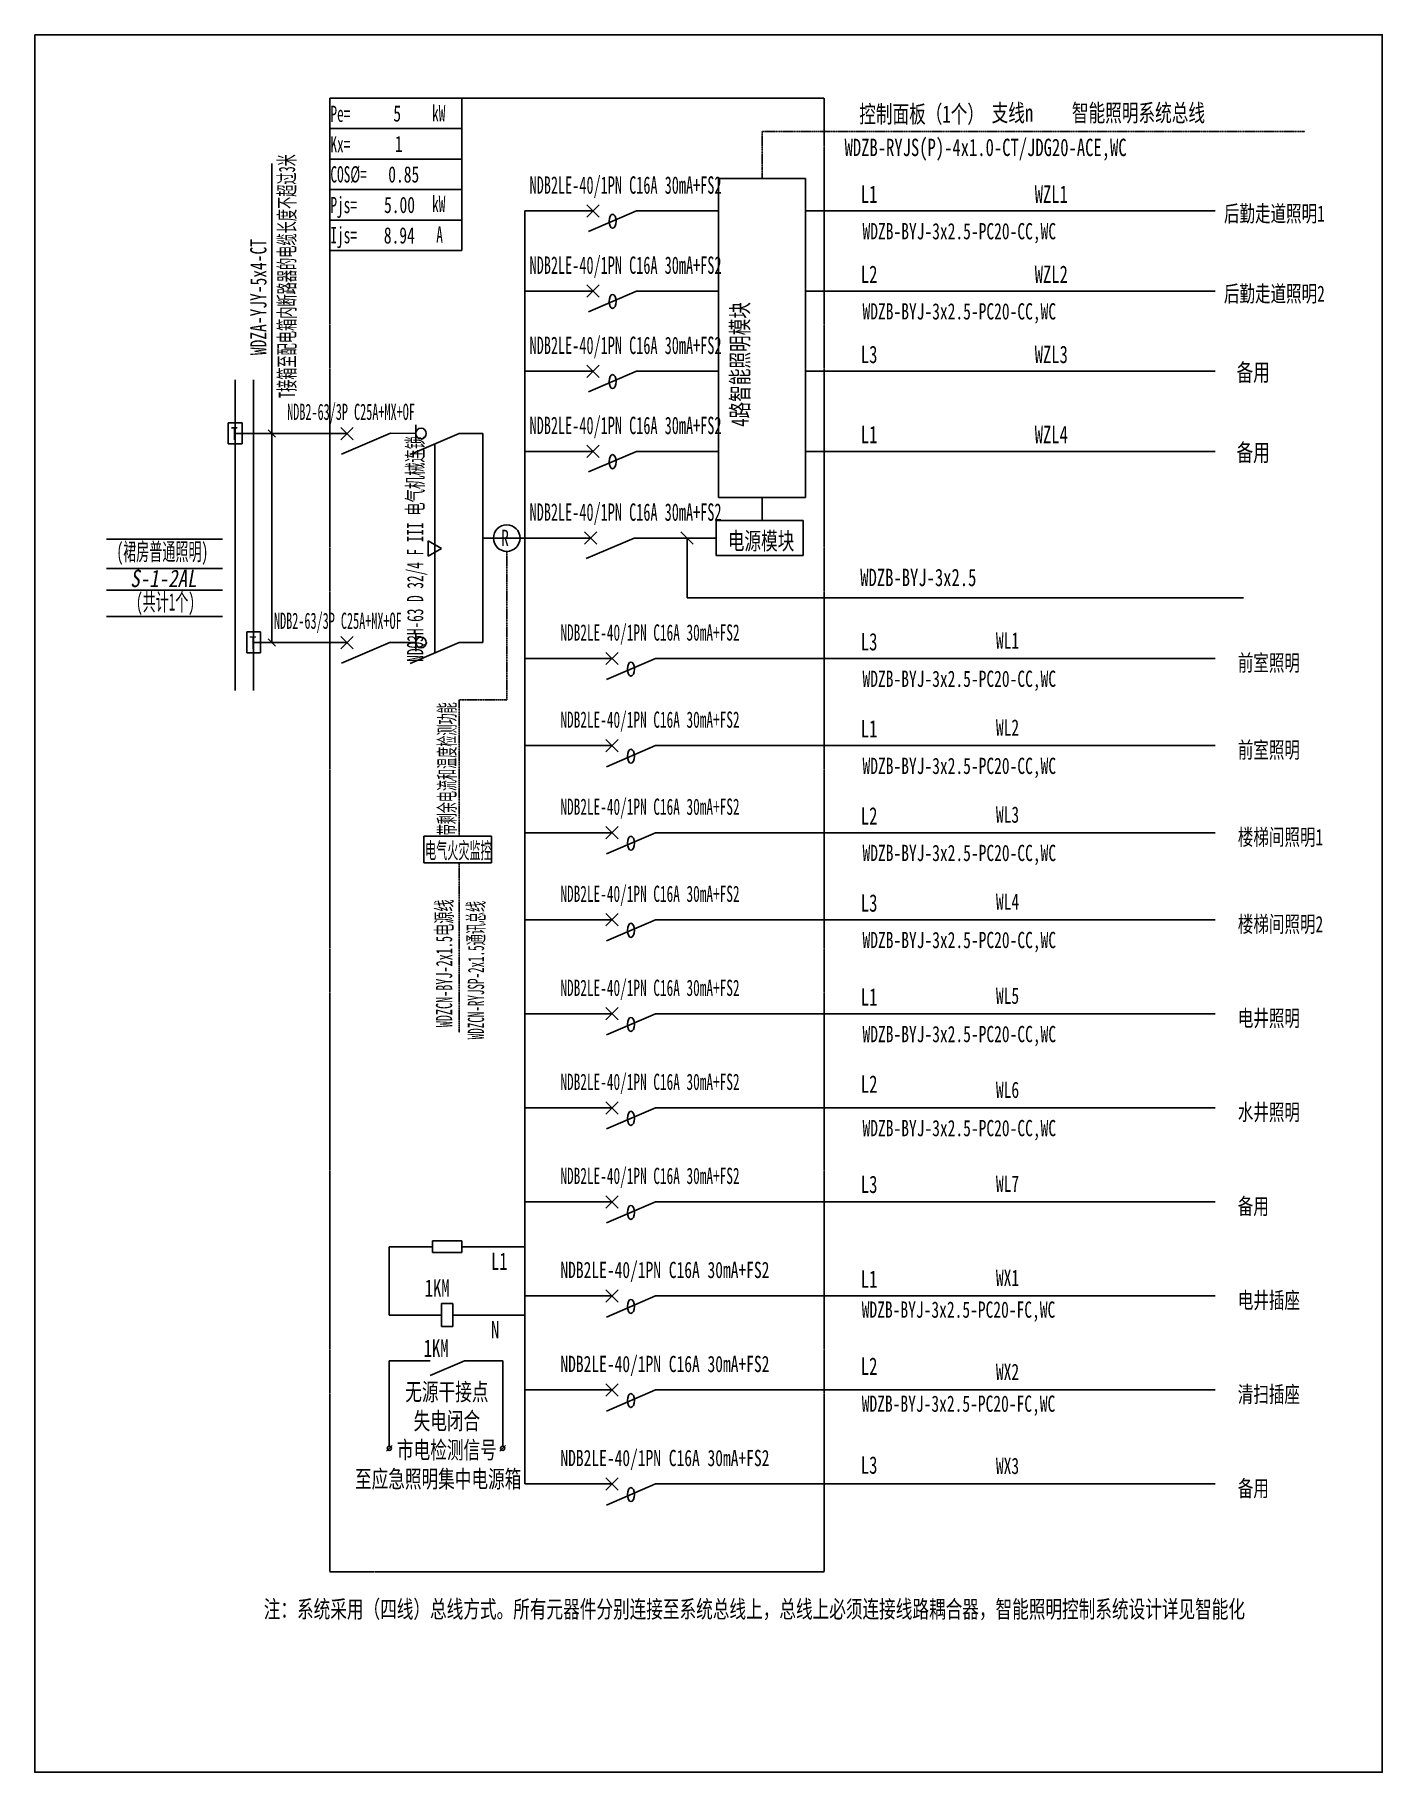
# Model space of a CAD drawing. Extents: x 235678 to 237707, y 363874 to 366490.
import ezdxf
from ezdxf.enums import TextEntityAlignment as Align

# ---------------------------------------------------------------- set-up
doc = ezdxf.new("R2010")
doc.units = 0
doc.header["$MEASUREMENT"] = 0
for name, pattern in [('DASH', [0.35, 0.25, -0.1]), ('DASHDOT', [1, 0.5, -0.25, 0, -0.25]), ('DASHDOT2', [0.5, 0.25, -0.125, 0, -0.125]), ('DASHED', [0.75, 0.5, -0.25])]:
    doc.linetypes.add(name, pattern=pattern)
for name, color, linetype in [('D_E_Eqpm(强电设备)', 100, 'Continuous'), ('D_E_Eqpm（强电设备）', 100, 'Continuous'), ('D_E_Text(强电文字)', 51, 'Continuous'), ('D_E_Text（强电文字）', 51, 'Continuous'), ('D_E_Wire(强电线缆)', 10, 'Continuous'), ('D_E_WireEm（强电应急照明线缆）', 10, 'DASHED'), ('D_E_Wire（强电线缆）', 10, 'Continuous'), ('D_El_Eqpm（弱电设备）', 100, 'Continuous'), ('D_El_Text（弱电文字）', 51, 'Continuous'), ('DQ-漏电火灾', 80, 'Continuous'), ('DQ_Eqpm', 100, 'Continuous'), ('E_E_Eqpm（强电设备）', 100, 'Continuous'), ('E_E_Wire（强电线缆）', 10, 'Continuous'), ('FL04GGFW_E72-配电箱系统图-塔楼部分$0$D_E_Text（强电文字）', 51, 'Continuous'), ('FL09U293_E72-地下室配电箱系统图$0$D_E_Eqpm（强电设备）', 100, 'Continuous'), ('系统图', 220, 'Continuous')]:
    doc.layers.add(name, color=color, linetype=linetype)
doc.styles.add('FL04GGFW_E72-配电箱系统图-塔楼部分$0$电气', font='', dxfattribs={"width": 0.7})
doc.styles.add('电气', font='', dxfattribs={"width": 0.7})
doc.styles.add('电气箱', font='simhei.ttf', dxfattribs={"width": 0.8, "oblique": 10})
doc.styles.get('FL04GGFW_E72-配电箱系统图-塔楼部分$0$电气').set_extended_font_data('SimSun')
doc.styles.get('电气').set_extended_font_data('SimSun')

msp = doc.modelspace()

# ---------------------------------------------------------------- linework, layer by layer
at = {"linetype": 'DASHED'}
for p, q in [((236122.8, 366394.5, 0), (236866.7, 366394.5, 0)), ((236122.8, 364175.5, 0), (236122.8, 366394.5, 0)), ((236866.7, 366394.5, 0), (236866.7, 364175.5, 0)), ((236866.7, 364175.5, 0), (236122.8, 364175.5, 0))]:
    msp.add_line(p, q, dxfattribs=at)
for p, q in [((235786.4, 365730.4, 0), (235961.3, 365730.4, 0)), ((235786.4, 365686.4, 0), (235961.3, 365686.4, 0)), ((235786.4, 365653.6, 0), (235961.3, 365653.6, 0)), ((235786.4, 365614, 0), (235961.3, 365614, 0))]:
    msp.add_line(p, q)
at = {"layer": 'D_E_Eqpm(强电设备)'}
for p, q in [((236139.4, 365880.3, 0), (236158, 365898.9, 0)), ((236158, 365880.3, 0), (236139.4, 365898.9, 0)), ((236139.4, 365565.6, 0), (236158, 365584.2, 0)), ((236158, 365565.6, 0), (236139.4, 365584.2, 0))]:
    msp.add_line(p, q, dxfattribs=at)
at = {"layer": 'D_E_Eqpm（强电设备）'}
for p, q in [((236838.9, 366273.5, 0), (236707.8, 366273.5, 0)), ((236707.8, 366273.5, 0), (236707.8, 365793.2, 0)), ((236838.9, 365793.2, 0), (236838.9, 366273.5, 0)), ((236252, 365876.5, 0), (236252, 365902.7, 0)), ((236317.6, 365889.6, 0), (236243.6, 365857.9, 0)), ((236707.8, 365793.2, 0), (236838.9, 365793.2, 0)), ((236704.3, 365758.5, 0), (236835.5, 365758.5, 0)), ((236704.3, 365706, 0), (236704.3, 365758.5, 0)), ((236835.5, 365758.5, 0), (236835.5, 365706, 0)), ((236290.7, 365716.4, 0), (236270.5, 365728.1, 0)), ((236270.5, 365728.1, 0), (236270.5, 365704.7, 0)), ((236270.5, 365704.7, 0), (236290.7, 365716.4, 0)), ((236835.5, 365706, 0), (236704.3, 365706, 0)), ((236252, 365561.8, 0), (236252, 365588, 0)), ((236317.6, 365574.9, 0), (236243.6, 365543.2, 0)), ((236538.2, 365541.6, 0), (236556.7, 365560.1, 0)), ((236556.7, 365541.6, 0), (236538.2, 365560.1, 0)), ((236613, 365550.8, 0), (236539, 365519.1, 0)), ((236538.2, 365410.4, 0), (236556.7, 365429, 0)), ((236556.7, 365410.4, 0), (236538.2, 365429, 0)), ((236613, 365419.7, 0), (236539, 365388, 0)), ((236538.2, 365279.3, 0), (236556.7, 365297.9, 0)), ((236556.7, 365279.3, 0), (236538.2, 365297.9, 0)), ((236613, 365288.6, 0), (236539, 365256.9, 0)), ((236538.2, 365148.2, 0), (236556.7, 365166.7, 0)), ((236556.7, 365148.2, 0), (236538.2, 365166.7, 0)), ((236613, 365157.5, 0), (236539, 365125.8, 0)), ((236538.2, 365006.6, 0), (236556.7, 365025.2, 0)), ((236556.7, 365006.6, 0), (236538.2, 365025.2, 0)), ((236613, 365015.9, 0), (236539, 364984.2, 0)), ((236538.2, 364865, 0), (236556.7, 364883.6, 0)), ((236556.7, 364865, 0), (236538.2, 364883.6, 0)), ((236613, 364874.3, 0), (236539, 364842.6, 0)), ((236538.2, 364723.5, 0), (236556.7, 364742, 0)), ((236556.7, 364723.5, 0), (236538.2, 364742, 0)), ((236613, 364732.7, 0), (236539, 364701, 0)), ((236277.5, 364674, 0), (236321.2, 364674, 0)), ((236277.5, 364656.5, 0), (236277.5, 364674, 0)), ((236321.2, 364674, 0), (236321.2, 364656.5, 0)), ((236321.2, 364656.5, 0), (236277.5, 364656.5, 0)), ((236538.2, 364581.9, 0), (236556.7, 364600.4, 0)), ((236556.7, 364581.9, 0), (236538.2, 364600.4, 0)), ((236308.1, 364579.9, 0), (236290.6, 364579.9, 0)), ((236290.6, 364579.9, 0), (236290.6, 364544.9, 0)), ((236308.1, 364544.9, 0), (236308.1, 364579.9, 0)), ((236613, 364591.2, 0), (236539, 364559.4, 0)), ((236290.6, 364544.9, 0), (236308.1, 364544.9, 0)), ((236325.2, 364493.5, 0), (236273.6, 364471.4, 0)), ((236538.2, 364440.3, 0), (236556.7, 364458.8, 0)), ((236556.7, 364440.3, 0), (236538.2, 364458.8, 0)), ((236613, 364449.6, 0), (236539, 364417.8, 0)), ((236208, 364357.5, 0), (236216.3, 364365.9, 0)), ((236378.8, 364357.5, 0), (236387.1, 364365.9, 0)), ((236538.2, 364298.7, 0), (236556.7, 364317.3, 0)), ((236556.7, 364298.7, 0), (236538.2, 364317.3, 0)), ((236613, 364308, 0), (236539, 364276.3, 0))]:
    msp.add_line(p, q, dxfattribs=at)
at = {"layer": 'D_E_Eqpm（强电设备）', "linetype": 'DASH'}
msp.add_line((236280.6, 365559, 0), (236280.6, 365873.7, 0), dxfattribs=at)
at = {"layer": 'D_E_Eqpm（强电设备）'}
for centre, radius in [((236260, 365889.6, 0), 7.97), ((236260, 365574.9, 0), 7.97), ((236212.2, 364361.7, 0), 3.14), ((236383, 364361.7, 0), 3.14)]:
    msp.add_circle(centre, radius, dxfattribs=at)
for centre in [(236548.4, 366209.2, 0), (236548.4, 366088.5, 0), (236548.4, 365967.9, 0), (236548.4, 365847.2, 0), (236576, 365535, 0), (236576, 365403.8, 0), (236576, 365272.7, 0), (236576, 365141.6, 0), (236576, 365000, 0), (236576, 364858.5, 0), (236576, 364716.9, 0), (236576, 364575.3, 0), (236576, 364433.7, 0), (236576, 364292.1, 0)]:
    msp.add_ellipse(centre, major_axis=(0, 10.6), ratio=0.500475, dxfattribs=at)
at = {"layer": 'D_E_Text(强电文字)', "color": 51}
for p, q in [((236035.6, 365574.9, 0), (236035.6, 366296.1, 0)), ((236030.1, 365895, 0), (236041, 365884.1, 0)), ((236030.1, 365580.4, 0), (236041, 365569.4, 0))]:
    msp.add_line(p, q, dxfattribs=at)
at = {"layer": 'D_E_Text（强电文字）'}
for p, q in [((236122.8, 366394.5, 0), (236321.6, 366394.5, 0)), ((236122.8, 366394.5, 0), (236122.8, 366165, 0)), ((236321.6, 366394.5, 0), (236321.6, 366165, 0)), ((236122.8, 366348.6, 0), (236321.6, 366348.6, 0)), ((236122.8, 366302.7, 0), (236321.6, 366302.7, 0)), ((236122.8, 366256.8, 0), (236321.6, 366256.8, 0)), ((236122.8, 366210.9, 0), (236321.6, 366210.9, 0)), ((236122.8, 366165, 0), (236321.6, 366165, 0))]:
    msp.add_line(p, q, dxfattribs=at)
at = {"layer": 'D_E_Wire(强电线缆)'}
for p, q in [((236416.3, 364308, 0), (236416.3, 366224.7, 0)), ((235980.1, 365502.7, 0), (235980.1, 365970.5, 0)), ((235980.1, 365889.6, 0), (236148.7, 365889.6, 0))]:
    msp.add_line(p, q, dxfattribs=at)
at = {"layer": 'D_E_Wire(强电线缆)', "color": 10}
for p, q in [((236416.3, 366224.7, 0), (236519, 366224.7, 0)), ((236584.6, 366224.7, 0), (236707.8, 366224.7, 0)), ((236838.9, 366224.7, 0), (237455.6, 366224.7, 0)), ((236416.3, 366104, 0), (236519, 366104, 0)), ((236584.6, 366104, 0), (236707.8, 366104, 0)), ((236838.9, 366104, 0), (237455.6, 366104, 0)), ((236416.3, 365983.4, 0), (236519, 365983.4, 0)), ((236584.6, 365983.4, 0), (236707.8, 365983.4, 0)), ((236838.9, 365983.4, 0), (237455.6, 365983.4, 0)), ((236416.3, 365862.7, 0), (236519, 365862.7, 0)), ((236584.6, 365862.7, 0), (236707.8, 365862.7, 0)), ((236838.9, 365862.7, 0), (237455.6, 365862.7, 0)), ((236416.3, 365732.2, 0), (236515.6, 365732.2, 0)), ((236581.1, 365732.2, 0), (236704.3, 365732.2, 0)), ((236613, 365157.5, 0), (236827.1, 365157.5, 0)), ((236827.1, 365157.5, 0), (237455.6, 365157.5, 0))]:
    msp.add_line(p, q, dxfattribs=at)
at = {"layer": 'D_E_Wire(强电线缆)', "linetype": 'DASH'}
for p, q in [((236008, 365502.7, 0), (236008, 365970.5, 0)), ((236008, 365574.9, 0), (236148.7, 365574.9, 0))]:
    msp.add_line(p, q, dxfattribs=at)
at = {"layer": 'D_E_WireEm（强电应急照明线缆）'}
msp.add_line((236252, 365574.9, 0), (236212.9, 365574.9, 0), dxfattribs=at)
at = {"layer": 'D_E_Wire（强电线缆）', "linetype": 'DASHDOT2'}
for p, q in [((236773.3, 366344.3, 0), (237590.3, 366344.3, 0)), ((236773.3, 366273.5, 0), (236773.3, 366344.3, 0))]:
    msp.add_line(p, q, dxfattribs=at)
at = {"layer": 'D_E_Wire（强电线缆）'}
for p, q in [((236214, 365890.1, 0), (236252, 365889.6, 0)), ((236317.6, 365889.6, 0), (236353, 365889.6, 0)), ((236353, 365574.9, 0), (236353, 365889.6, 0)), ((236353, 365732.2, 0), (236416.3, 365732.2, 0)), ((236317.6, 365574.9, 0), (236353, 365574.9, 0)), ((236416.3, 365550.8, 0), (236547.4, 365550.8, 0)), ((236613, 365550.8, 0), (237455.6, 365550.8, 0)), ((236416.3, 365419.7, 0), (236547.4, 365419.7, 0)), ((236613, 365419.7, 0), (237455.6, 365419.7, 0)), ((236416.3, 365288.6, 0), (236547.4, 365288.6, 0)), ((236613, 365288.6, 0), (237455.6, 365288.6, 0)), ((236416.3, 365157.5, 0), (236547.4, 365157.5, 0)), ((236416.3, 365015.9, 0), (236547.4, 365015.9, 0)), ((236613, 365015.9, 0), (237455.6, 365015.9, 0)), ((236416.3, 364874.3, 0), (236547.4, 364874.3, 0)), ((236613, 364874.3, 0), (237455.6, 364874.3, 0)), ((236416.3, 364732.7, 0), (236547.4, 364732.7, 0)), ((236613, 364732.7, 0), (237455.6, 364732.7, 0)), ((236416.3, 364591.2, 0), (236547.4, 364591.2, 0)), ((236613, 364591.2, 0), (237455.6, 364591.2, 0)), ((236416.3, 364449.6, 0), (236547.4, 364449.6, 0)), ((236613, 364449.6, 0), (237455.6, 364449.6, 0)), ((236416.3, 364308, 0), (236547.4, 364308, 0)), ((236613, 364308, 0), (237455.6, 364308, 0))]:
    msp.add_line(p, q, dxfattribs=at)
at = {"layer": 'D_E_Wire（强电线缆）', "ltscale": 3.5}
for p, q in [((236212.2, 364665.3, 0), (236277.5, 364665.3, 0)), ((236212.2, 364665.3, 0), (236212.2, 364562.4, 0)), ((236321.2, 364665.3, 0), (236416.3, 364665.3, 0)), ((236290.6, 364562.4, 0), (236212.2, 364562.4, 0)), ((236416.3, 364562.4, 0), (236308.1, 364562.4, 0)), ((236212.2, 364493.5, 0), (236273.6, 364493.5, 0)), ((236212.2, 364493.5, 0), (236212.2, 364364.9, 0)), ((236325.2, 364493.5, 0), (236383, 364493.5, 0)), ((236383, 364493.5, 0), (236383, 364364.9, 0))]:
    msp.add_line(p, q, dxfattribs=at)
at = {"layer": 'D_El_Eqpm（弱电设备）', "color": 3}
for p, q in [((236264.2, 365283.2, 0), (236366.3, 365283.2, 0)), ((236264.2, 365243.1, 0), (236264.2, 365283.2, 0)), ((236366.3, 365283.2, 0), (236366.3, 365243.1, 0)), ((236366.3, 365243.1, 0), (236264.2, 365243.1, 0)), ((236366.3, 365243.1, 0), (236264.2, 365243.1, 0))]:
    msp.add_line(p, q, dxfattribs=at)
at = {"layer": 'DQ-漏电火灾', "linetype": 'DASHDOT', "ltscale": 0.5}
for p, q in [((236389, 365712.2, 0), (236389, 365488.8, 0)), ((236317.4, 365488.8, 0), (236317.4, 365283.2, 0)), ((236317.4, 365488.8, 0), (236389, 365488.8, 0)), ((236317.4, 364987.7, 0), (236317.4, 365243.1, 0))]:
    msp.add_line(p, q, dxfattribs=at)
at = {"layer": 'DQ-漏电火灾', "color": 3}
msp.add_circle((236389, 365732.2, 0), 20, dxfattribs=at)
at = {"layer": 'DQ_Eqpm'}
for p, q in [((235990.6, 365905.6, 0), (235969.6, 365905.6, 0)), ((235969.6, 365905.6, 0), (235969.6, 365874.2, 0)), ((235990.6, 365874.2, 0), (235990.6, 365905.6, 0)), ((235969.6, 365874.2, 0), (235990.6, 365874.2, 0)), ((236018.5, 365591, 0), (235997.6, 365591, 0)), ((235997.6, 365591, 0), (235997.6, 365559.5, 0)), ((236018.5, 365559.5, 0), (236018.5, 365591, 0)), ((235997.6, 365559.5, 0), (236018.5, 365559.5, 0))]:
    msp.add_line(p, q, dxfattribs=at)
at = {"layer": 'E_E_Eqpm（强电设备）', "color": 100}
for p, q in [((236509.7, 366215.4, 0), (236528.3, 366233.9, 0)), ((236528.3, 366215.4, 0), (236509.7, 366233.9, 0)), ((236512.2, 366193.7, 0), (236584.6, 366224.7, 0)), ((236509.7, 366094.8, 0), (236528.3, 366113.3, 0)), ((236528.3, 366094.8, 0), (236509.7, 366113.3, 0)), ((236512.2, 366073, 0), (236584.6, 366104, 0)), ((236509.7, 365974.1, 0), (236528.3, 365992.6, 0)), ((236528.3, 365974.1, 0), (236509.7, 365992.6, 0)), ((236512.2, 365952.4, 0), (236584.6, 365983.4, 0)), ((236509.7, 365853.4, 0), (236528.3, 365872, 0)), ((236528.3, 365853.4, 0), (236509.7, 365872, 0)), ((236512.2, 365831.7, 0), (236584.6, 365862.7, 0)), ((236506.3, 365723, 0), (236524.8, 365741.5, 0)), ((236524.8, 365723, 0), (236506.3, 365741.5, 0)), ((236508.8, 365701.2, 0), (236581.1, 365732.2, 0))]:
    msp.add_line(p, q, dxfattribs=at)
at = {"layer": 'E_E_Wire（强电线缆）'}
msp.add_line((236773.3, 365793.2, 0), (236773.3, 365758.5, 0), dxfattribs=at)
at = {"layer": 'FL04GGFW_E72-配电箱系统图-塔楼部分$0$D_E_Text（强电文字）'}
for p, q in [((236669.7, 365723, 0), (236651.1, 365741.5, 0)), ((236660.4, 365732.2, 0), (236660.4, 365642.4, 0)), ((236660.4, 365642.4, 0), (237498.1, 365642.4, 0))]:
    msp.add_line(p, q, dxfattribs=at)
at = {"layer": 'FL09U293_E72-地下室配电箱系统图$0$D_E_Eqpm（强电设备）'}
for p, q in [((236214, 365890.1, 0), (236140.2, 365858.4, 0)), ((236214, 365575.4, 0), (236140.2, 365543.8, 0))]:
    msp.add_line(p, q, dxfattribs=at)
at = {"layer": '系统图', "ltscale": 9973.992009}
msp.add_lwpolyline([(235678.5, 366490), (237707, 366490), (237707, 363874), (235678.5, 363874)], close=True, dxfattribs=at)

# ---------------------------------------------------------------- texts
at = {"layer": 'D_E_Text(强电文字)', "color": 51, "style": '电气'}
for s, width, p in [('T接箱至配电箱内断路器的电缆长度不超过3米', 0.55, (236070.3, 365943.1, 0)), ('WDZA-YJY-5x4-CT', 0.7, (236027.3, 366007.6, 0))]:
    msp.add_text(s, height=24.475, rotation=90, dxfattribs=dict(at, width=width)).set_placement(p)
at = {"layer": 'D_E_Text(强电文字)', "style": 'FL04GGFW_E72-配电箱系统图-塔楼部分$0$电气', "width": 0.6}
for p in [(236567.9, 366250.6, 0), (236567.9, 366130, 0), (236567.9, 366009.3, 0), (236567.9, 365888.7, 0), (236567.9, 365758.2, 0)]:
    msp.add_text('NDB2LE-40/1PN C16A 30mA+FS2', height=26.223, dxfattribs=at).set_placement(p, align=Align.CENTER)
at = {"layer": 'D_E_Text(强电文字)', "color": 51, "style": 'FL04GGFW_E72-配电箱系统图-塔楼部分$0$电气', "width": 0.7}
for s, p in [('L1', (236922.1, 366236.9, 0)), ('L2', (236922.1, 366116.3, 0)), ('L3', (236922.1, 365995.6, 0)), ('L1', (236922.1, 365875, 0)), ('L3', (236922.1, 365563.1, 0)), ('L1', (236922.1, 365432, 0)), ('L2', (236922.1, 365300.8, 0)), ('L3', (236922.1, 365169.7, 0)), ('L1', (236922.1, 365028.2, 0)), ('L2', (236922.1, 364897, 0)), ('L3', (236922.1, 364746.1, 0)), ('L1', (236922.1, 364603.4, 0)), ('L2', (236922.1, 364472.3, 0)), ('L3', (236922.1, 364323.4, 0))]:
    msp.add_text(s, height=26.22, dxfattribs=at).set_placement(p)
at = {"layer": 'D_E_Text(强电文字)', "style": 'FL04GGFW_E72-配电箱系统图-塔楼部分$0$电气', "width": 0.7}
for s, height, p in [('WZL1', 26.22, (237183.8, 366236.9, 0)), ('WDZB-BYJ-3x2.5-PC20-CC,WC', 24.475, (236924.6, 366182, 0)), ('WZL2', 26.22, (237183.8, 366116.3, 0)), ('WDZB-BYJ-3x2.5-PC20-CC,WC', 24.475, (236924.6, 366061.3, 0)), ('WZL3', 26.22, (237183.8, 365995.6, 0)), ('WZL4', 26.22, (237183.8, 365875, 0)), ('WDZB-BYJ-3x2.5', 26.223, (236921.2, 365659.8, 0)), ('WDZB-BYJ-3x2.5-PC20-CC,WC', 24.475, (236924.6, 365508.1, 0)), ('WDZB-BYJ-3x2.5-PC20-CC,WC', 24.475, (236924.6, 365377, 0)), ('WDZB-BYJ-3x2.5-PC20-CC,WC', 24.475, (236924.6, 365245.9, 0)), ('WDZB-BYJ-3x2.5-PC20-CC,WC', 24.475, (236924.6, 365114.8, 0)), ('WDZB-BYJ-3x2.5-PC20-CC,WC', 24.475, (236924.6, 364973.2, 0)), ('WDZB-BYJ-3x2.5-PC20-CC,WC', 24.475, (236924.6, 364831.6, 0)), ('注：系统采用（四线）总线方式。所有元器件分别连接至系统总线上，总线上必须连接线路耦合器，智能照明控制系统设计详见智能化', 26.223, (236023.2, 364106.5, 0))]:
    msp.add_text(s, height=height, dxfattribs=at).set_placement(p)
at = {"layer": 'D_E_Text(强电文字)', "color": 51, "style": '电气', "width": 0.7}
for p in [(237512.7, 365968.6, 0), (237512.7, 365847.9, 0)]:
    msp.add_text('备用', height=26.22, dxfattribs=at).set_placement(p, align=Align.CENTER)
at = {"layer": 'D_E_Text（强电文字）', "linetype": 'Continuous', "style": '电气', "width": 0.6}
for s, height, p in [('Pe=', 24.48, (236123.6, 366358.8, 0)), ('kW', 24.48, (236276.6, 366359.6, 0)), ('Kx=', 24.48, (236123.6, 366312.8, 0)), ('COS%%C=', 24.48, (236123.6, 366267.6, 0)), ('Pjs=', 24.48, (236123.6, 366221.4, 0)), ('kW', 24.48, (236276.6, 366223, 0)), ('Ijs=', 24.48, (236123.6, 366176, 0)), ('A', 24.5, (236282.9, 366177, 0))]:
    msp.add_text(s, height=height, dxfattribs=at).set_placement(p)
at = {"layer": 'D_E_Text（强电文字）', "style": '电气'}
for s, height, width, p in [('5', 24.5, 0.7, (236218.3, 366359.3, 0)), ('1', 24.5, 0.7, (236220.8, 366313.4, 0)), (' 0.85', 24.48, 0.7, (236199, 366267.5, 0)), ('后勤走道照明1', 24.48, 0.7, (237468.7, 366208.5, 0)), ('后勤走道照明2', 24.48, 0.7, (237468.7, 366087.9, 0)), ('电源模块', 26.22, 0.7, (236721.8, 365714.8, 0)), ('NDB2LE-40/1PN C16A 30mA+FS2', 24.475, 0.6, (236469.8, 365577.8, 0)), ('WL1', 24.48, 0.7, (237125.4, 365565.8, 0)), ('前室照明', 24.48, 0.7, (237489.6, 365532.1, 0)), ('NDB2LE-40/1PN C16A 30mA+FS2', 24.475, 0.6, (236469.8, 365446.6, 0)), ('WL2', 24.48, 0.7, (237125.4, 365434.7, 0)), ('前室照明', 24.48, 0.7, (237489.6, 365401, 0)), ('NDB2LE-40/1PN C16A 30mA+FS2', 24.475, 0.6, (236469.8, 365315.5, 0)), ('WL3', 24.48, 0.7, (237125.4, 365303.6, 0)), ('楼梯间照明1', 24.48, 0.7, (237489.6, 365269.8, 0)), ('NDB2LE-40/1PN C16A 30mA+FS2', 24.475, 0.6, (236469.8, 365184.4, 0)), ('WL4', 24.48, 0.7, (237125.4, 365172.5, 0)), ('楼梯间照明2', 24.48, 0.7, (237489.6, 365138.7, 0)), ('NDB2LE-40/1PN C16A 30mA+FS2', 24.475, 0.6, (236469.8, 365042.8, 0)), ('WL5', 24.48, 0.7, (237125.4, 365030.9, 0)), ('电井照明', 24.48, 0.7, (237489.6, 364997.1, 0)), ('NDB2LE-40/1PN C16A 30mA+FS2', 24.475, 0.6, (236469.8, 364901.3, 0)), ('WL6', 24.48, 0.7, (237125.4, 364889.3, 0)), ('水井照明', 24.48, 0.7, (237489.6, 364855.6, 0)), ('NDB2LE-40/1PN C16A 30mA+FS2', 24.475, 0.6, (236469.8, 364759.7, 0)), ('WL7', 24.48, 0.7, (237125.4, 364747.8, 0)), ('备用', 24.48, 0.7, (237489.6, 364714, 0)), ('NDB2LE-40/1PN C16A 30mA+FS2', 24.475, 0.7, (236469.8, 364618.1, 0)), ('WX1', 24.48, 0.7, (237125.4, 364606.2, 0)), ('电井插座', 24.48, 0.7, (237489.6, 364572.4, 0)), ('WDZB-BYJ-3x2.5-PC20-FC,WC', 24.475, 0.7, (236923.4, 364558.3, 0)), ('NDB2LE-40/1PN C16A 30mA+FS2', 24.475, 0.7, (236469.8, 364476.5, 0)), ('WX2', 24.48, 0.7, (237125.4, 364464.6, 0)), ('WDZB-BYJ-3x2.5-PC20-FC,WC', 24.475, 0.7, (236923.4, 364416.7, 0)), ('清扫插座', 24.48, 0.7, (237489.6, 364430.8, 0)), ('NDB2LE-40/1PN C16A 30mA+FS2', 24.475, 0.7, (236469.8, 364334.9, 0)), ('WX3', 24.48, 0.7, (237125.4, 364323, 0)), ('备用', 24.48, 0.7, (237489.6, 364289.2, 0))]:
    msp.add_text(s, height=height, dxfattribs=dict(at, width=width)).set_placement(p)
at = {"layer": 'D_E_Text（强电文字）', "color": 200, "style": '电气', "width": 0.7}
for s, p in [('5.00', (236204.3, 366221.6, 0)), ('8.94', (236204, 366175.7, 0))]:
    msp.add_text(s, height=24.48, dxfattribs=at).set_placement(p)
at = {"layer": 'D_E_Text（强电文字）', "style": '电气'}
for s, height, width, p in [('NDB2-63/3P C25A+MX+OF', 24.475, 0.55, (236154.6, 365920.3, 0)), ('(裙房普通照明)', 26.22, 0.55, (235870.6, 365710.2, 0)), ('(共计1个)', 26.22, 0.55, (235875.3, 365634.5, 0)), ('NDB2-63/3P C25A+MX+OF', 24.475, 0.55, (236134.8, 365605.7, 0)), ('电气火灾监控', 24.48, 0.5, (236316.2, 365262.3, 0))]:
    msp.add_text(s, height=height, dxfattribs=dict(at, width=width)).set_placement(p, align=Align.MIDDLE)
at = {"layer": 'D_E_Text（强电文字）', "style": '电气', "width": 0.6}
msp.add_text('NDQ3H-63 D 32/4 F III 电气机械连锁', height=24.475, rotation=90, dxfattribs=at).set_placement((236252.3, 365716.1, 0), align=Align.MIDDLE)
at = {"layer": 'D_E_Text（强电文字）', "style": '电气箱', "oblique": 10, "width": 0.8}
msp.add_text('S-1-2AL', height=26.22, dxfattribs=at).set_placement((235872.2, 365671.5, 0), align=Align.MIDDLE)
at = {"layer": 'D_E_Text（强电文字）', "color": 51, "style": '电气', "width": 0.7}
for s, height, p in [('L1', 26.22, (236365.3, 364630.3, 0)), ('1KM', 26.22, (236265.6, 364589.9, 0)), ('N', 26.2, (236365.3, 364527.4, 0)), ('1KM', 26.22, (236264, 364499.4, 0))]:
    msp.add_text(s, height=height, dxfattribs=at).set_placement(p)
for s, p in [('无源干接点', (236298.9, 364446.8, 0)), ('失电闭合', (236298.9, 364403.1, 0)), ('市电检测信号', (236298.9, 364359.3, 0)), ('至应急照明集中电源箱', (236285.8, 364315.6, 0))]:
    msp.add_text(s, height=26.22, dxfattribs=at).set_placement(p, align=Align.MIDDLE_CENTER)
at = {"layer": 'D_El_Text（弱电文字）', "color": 1, "style": '电气', "width": 0.5}
msp.add_text('带剩余电流和温度检测功能', height=24.475, rotation=90, dxfattribs=at).set_placement((236311.3, 365284.6, 0))
at = {"layer": 'D_El_Text（弱电文字）', "style": '电气'}
for s, width, p in [('WDZCN-BYJ-2x1.5电源线', 0.55, (236306.9, 364995.7, 0)), ('WDZCN-RYJSP-2x1.5通讯总线', 0.5, (236354.9, 364977.5, 0))]:
    msp.add_text(s, height=24.475, rotation=90, dxfattribs=dict(at, width=width)).set_placement(p)
at = {"layer": 'DQ-漏电火灾', "color": 50, "style": '电气', "width": 0.7}
msp.add_text('R', height=24.5, dxfattribs=at).set_placement((236380.6, 365720.3, 0))
at = {"layer": 'DQ_Eqpm', "color": 51, "style": '电气', "width": 0.8}
for p in [(235973.7, 365880, 0), (236001.6, 365565.3, 0)]:
    msp.add_text('T', height=19.2, dxfattribs=at).set_placement(p)
at = {"layer": 'FL04GGFW_E72-配电箱系统图-塔楼部分$0$D_E_Text（强电文字）', "style": 'FL04GGFW_E72-配电箱系统图-塔楼部分$0$电气', "width": 0.7}
for s, height, p in [('控制面板（1个）', 26.22, (236919.7, 366357.5, 0)), ('支线n', 26.22, (237119, 366359.3, 0)), ('智能照明系统总线', 26.22, (237239.9, 366359.3, 0)), ('WDZB-RYJS(P)-4x1.0-CT/JDG20-ACE,WC', 26.223, (236897.6, 366307.3, 0))]:
    msp.add_text(s, height=height, dxfattribs=at).set_placement(p)
msp.add_text('4路智能照明模块', height=26.22, rotation=90, dxfattribs=at).set_placement((236753.2, 365899.8, 0))

doc.saveas('drawing.dxf')
